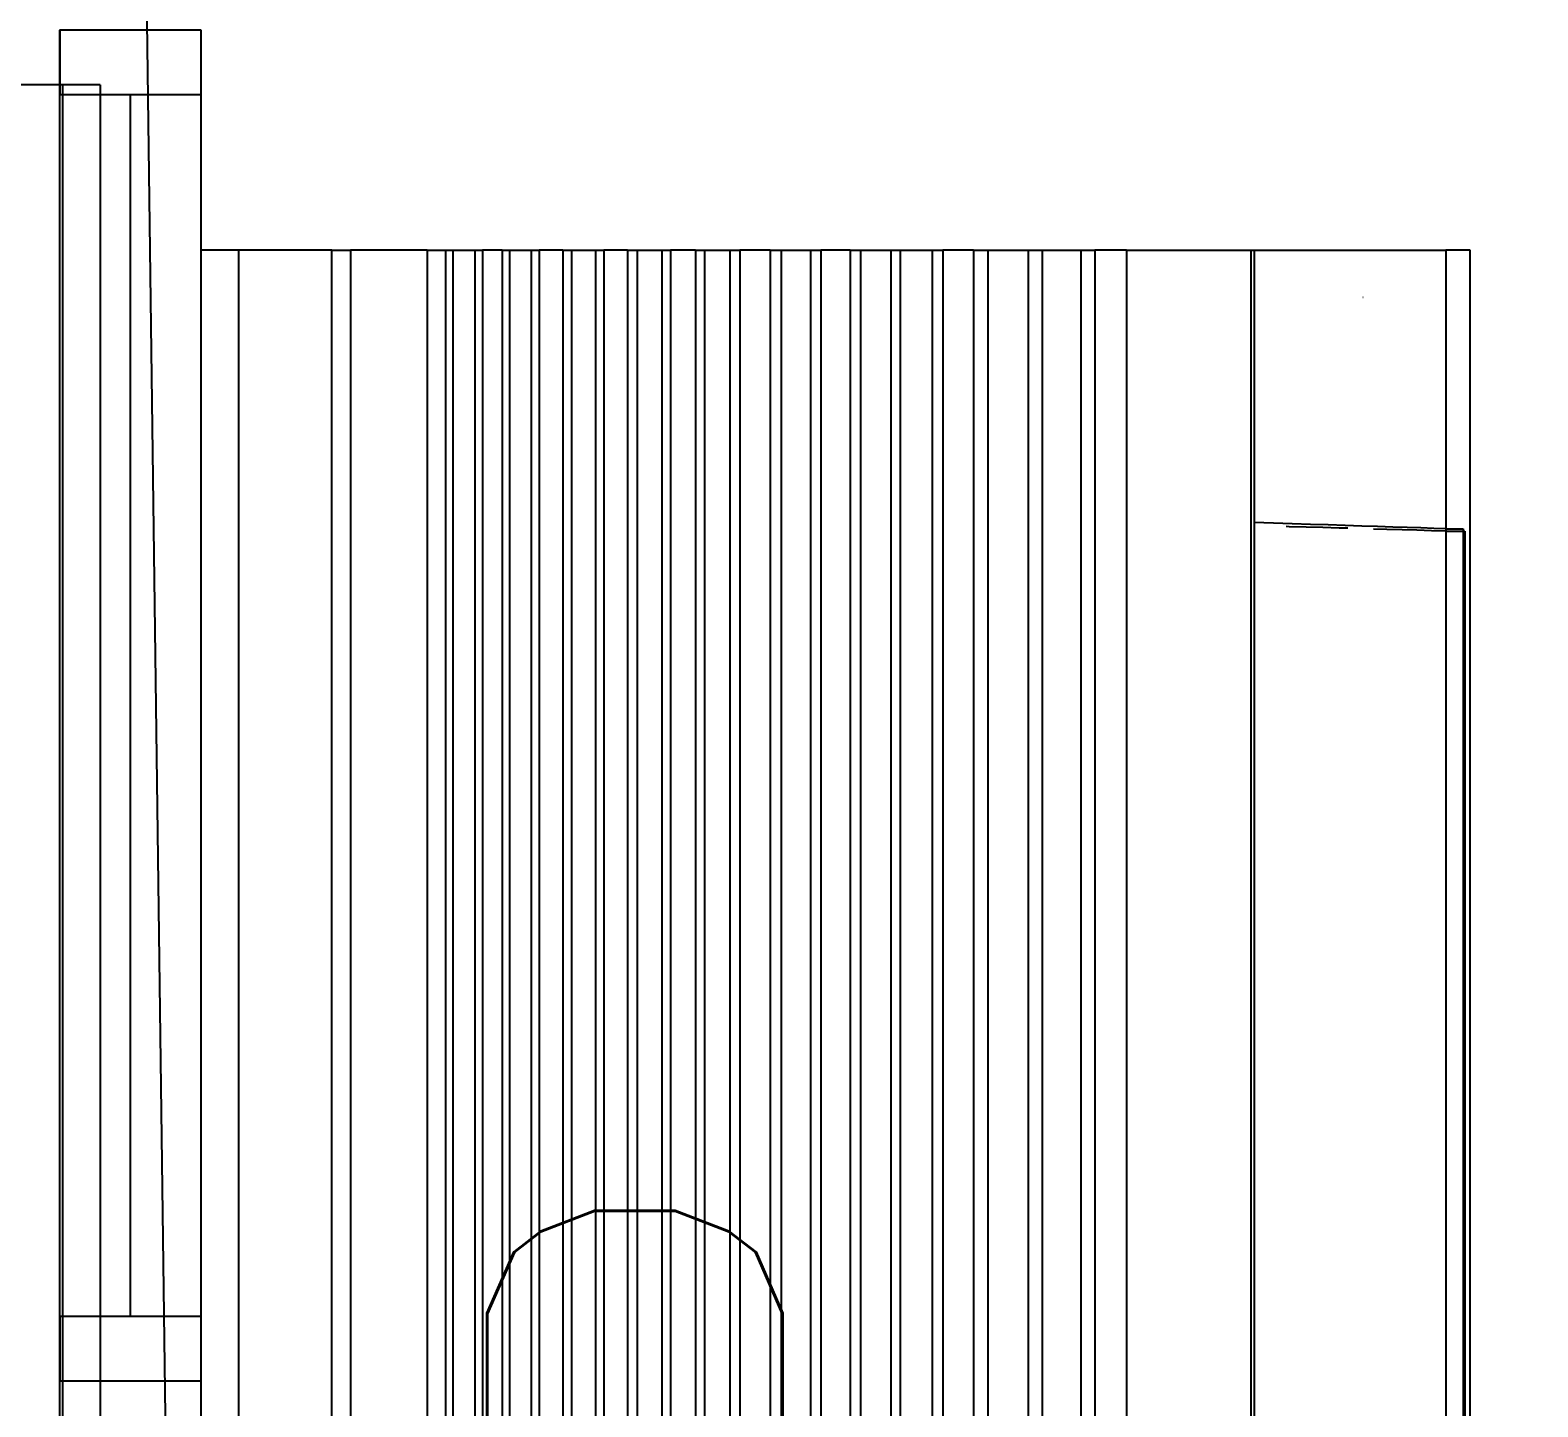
# Model space of a CAD drawing. Header units: inches. Extents: x -86408137 to 595769, y 1041006 to 3160331.
# Drawn here: x 398240 to 399411, y 1087344 to 1088414 of the extents above; entities that cross this region are included whole.
import ezdxf

# ---------------------------------------------------------------- set-up
doc = ezdxf.new("R2010")
doc.units = ezdxf.units.IN
doc.header["$MEASUREMENT"] = 0
for name, color, linetype in [('Edges', 7, 'Continuous'), ('partition', 8, 'Continuous'), ('ventilation', 4, 'Continuous'), ('WIN', 9, 'Continuous')]:
    doc.layers.add(name, color=color, linetype=linetype)
doc.styles.add('LAILA', font='romans.shx', dxfattribs={"width": 0.85, "height": 350})

# ---------------------------------------------------------------- blocks, each defined once
blk = doc.blocks.new('air con')
at = {"layer": 'Edges'}
for p, q in [((71.402, 41.898), (152.402, 41.898)), ((71.402, 41.898), (71.402, 41.095)), ((152.402, 41.095), (152.402, 41.898)), ((71.402, 41.095), (152.402, 41.095)), ((71.402, 41.095), (71.402, 39.122)), ((152.402, 39.122), (152.402, 41.095)), ((71.402, 39.122), (152.402, 39.122)), ((152.402, 39.122), (152.402, 38.724)), ((152.402, 38.724), (71.402, 38.724)), ((152.402, 37.092), (152.402, 38.724)), ((152.402, 37.092), (71.402, 37.092)), ((152.402, 37.092), (152.402, 36.701)), ((152.402, 36.701), (71.402, 36.701)), ((152.402, 36.701), (152.402, 36.542)), ((152.402, 36.542), (71.402, 36.542)), ((152.402, 36.542), (152.402, 36.078)), ((152.402, 36.078), (71.402, 36.078)), ((152.402, 36.078), (152.402, 35.914)), ((152.402, 35.914), (71.402, 35.914)), ((152.402, 35.493), (152.402, 35.914)), ((152.402, 35.493), (71.402, 35.493)), ((152.402, 35.34), (71.402, 35.34)), ((152.402, 35.493), (152.402, 35.34)), ((152.402, 35.34), (152.402, 34.877)), ((152.402, 34.877), (71.402, 34.877)), ((152.402, 34.709), (71.402, 34.709)), ((152.402, 34.877), (152.402, 34.709)), ((152.402, 34.207), (152.402, 34.709)), ((152.402, 34.207), (71.402, 34.207)), ((152.402, 34.022), (71.402, 34.022)), ((152.402, 34.207), (152.402, 34.022)), ((152.402, 34.022), (152.402, 33.51)), ((152.402, 33.51), (71.402, 33.51)), ((152.402, 33.51), (152.402, 33.335)), ((152.402, 33.335), (71.402, 33.335)), ((152.402, 32.826), (152.402, 33.335)), ((152.402, 32.826), (71.402, 32.826)), ((152.402, 32.826), (152.402, 32.625)), ((152.402, 32.625), (71.402, 32.625)), ((152.402, 32.625), (152.402, 32.098)), ((152.402, 32.098), (71.402, 32.098)), ((152.402, 32.098), (152.402, 31.911)), ((152.402, 31.911), (71.402, 31.911)), ((152.402, 31.378), (152.402, 31.911)), ((152.402, 31.378), (71.402, 31.378)), ((152.402, 31.189), (71.402, 31.189)), ((152.402, 31.378), (152.402, 31.189)), ((152.402, 31.189), (152.402, 30.654)), ((152.402, 30.654), (71.402, 30.654)), ((152.402, 30.654), (152.402, 30.439)), ((152.402, 30.439), (71.402, 30.439)), ((152.402, 29.791), (152.402, 30.439)), ((152.402, 29.791), (71.402, 29.791)), ((152.402, 29.562), (71.402, 29.562)), ((152.402, 29.791), (152.402, 29.562)), ((152.402, 29.562), (152.402, 28.935)), ((152.402, 28.935), (71.402, 28.935)), ((152.402, 28.935), (152.402, 28.714)), ((152.402, 28.714), (71.402, 28.714)), ((152.402, 28.092), (152.402, 28.714)), ((152.402, 28.092), (71.402, 28.092)), ((152.402, 28.092), (152.402, 27.871)), ((152.402, 27.871), (71.402, 27.871)), ((152.402, 27.871), (152.402, 27.226)), ((152.402, 27.226), (71.402, 27.226)), ((152.402, 27.024), (71.402, 27.024)), ((152.402, 27.226), (152.402, 27.024)), ((152.402, 27.024), (152.402, 26.349)), ((152.402, 26.349), (71.402, 26.349)), ((152.402, 26.349), (152.402, 26.117)), ((152.402, 26.117), (71.402, 26.117)), ((152.402, 25.469), (152.402, 26.117)), ((152.402, 25.469), (71.402, 25.469)), ((152.402, 25.469), (152.402, 25.162)), ((152.402, 25.162), (71.402, 25.162)), ((152.402, 25.162), (152.402, 24.304)), ((152.402, 24.304), (71.402, 24.304)), ((152.402, 24.304), (152.402, 24.002)), ((152.402, 24.002), (71.402, 24.002)), ((152.402, 24.002), (152.402, 23.184)), ((152.402, 23.184), (71.402, 23.184)), ((152.402, 23.184), (152.402, 22.883)), ((152.402, 22.883), (71.402, 22.883)), ((152.402, 22.213), (152.402, 22.883)), ((152.402, 22.213), (71.402, 22.213)), ((152.402, 22.213), (152.402, 19.568)), ((152.402, 19.568), (71.402, 19.568)), ((152.402, 19.493), (71.402, 19.493)), ((146.588, 19.085), (146.601, 19.493)), ((152.402, 19.568), (152.402, 19.493)), ((152.402, 19.493), (152.402, 15.42)), ((146.575, 18.687), (146.588, 19.085)), ((146.504, 18.391), (146.514, 18.752)), ((146.514, 18.752), (146.516, 18.813)), ((146.562, 18.299), (146.575, 18.687)), ((146.494, 18.035), (146.504, 18.391)), ((146.55, 17.923), (146.562, 18.299)), ((146.484, 17.685), (146.494, 18.035)), ((146.479, 17.503), (146.484, 17.685)), ((146.538, 17.558), (146.55, 17.923)), ((146.527, 17.206), (146.538, 17.558)), ((146.516, 16.869), (146.527, 17.206)), ((151.402, 17.184), (151.402, 17.175)), ((146.456, 16.673), (146.464, 16.956)), ((146.505, 16.546), (146.516, 16.869)), ((146.447, 16.349), (146.456, 16.673)), ((146.495, 16.239), (146.505, 16.546)), ((146.438, 16.032), (146.447, 16.349)), ((146.486, 15.948), (146.495, 16.239)), ((146.421, 15.42), (146.429, 15.722)), ((146.429, 15.722), (146.438, 16.032)), ((146.477, 15.675), (146.486, 15.948)), ((146.421, 15.42), (76.921, 15.42)), ((146.468, 15.42), (146.421, 15.42)), ((146.421, 15.42), (146.421, 15.051)), ((146.468, 15.42), (146.477, 15.675)), ((152.402, 15.42), (146.468, 15.42)), ((146.468, 15.42), (146.468, 15.051)), ((152.402, 14.898), (152.402, 15.42)), ((71.402, 14.898), (152.402, 14.898)), ((146.421, 15.051), (76.921, 15.051)), ((146.421, 15.012), (76.921, 15.012)), ((146.468, 15.051), (146.421, 15.051)), ((146.421, 15.051), (146.421, 15.012))]:
    blk.add_line(p, q, dxfattribs=at)
blk = doc.blocks.new('1.5HP AIR CONDITION')
at = {"xscale": 36.51607049631966, "yscale": 36.51607049631966, "zscale": 36.51607049631966}
blk.add_blockref('air con', (-4086.2, -544), dxfattribs=at)
at = {"insert": (-704.8, 763.8), "char_height": 438.25, "width": 4290.862, "attachment_point": 1, "style": 'LAILA'}
blk.add_mtext('1.5HP', dxfattribs=at)
blk = doc.blocks.new('2.0 HP AIR CONDITION')
at = {"xscale": 36.51607049631966, "yscale": 36.51607049631966, "zscale": 36.51607049631966}
blk.add_blockref('air con', (-4183.5, -544), dxfattribs=at)

msp = doc.modelspace()

# ---------------------------------------------------------------- linework, layer by layer
at = {"layer": 'partition'}
for p, q in [((398372.7, 1088414.1), (398262.7, 1088414.1)), ((398262.7, 1086259.1), (398262.7, 1087364.1)), ((398262.7, 1087364.1), (398372.7, 1087364.1)), ((398372.7, 1086259.1), (398372.7, 1087364.1))]:
    msp.add_line(p, q, dxfattribs=at)
at = {"layer": 'ventilation'}
msp.add_lwpolyline([(397117.7, 1074477.4), (397117.7, 1074644.1), (400222.7, 1074644.1), (400222.7, 1077644.1), (400297.7, 1085209.1), (398372.7, 1085209.1), (398262.7, 1093624.1), (402352.7, 1093514.1), (402352.7, 1095301.2)], dxfattribs=at)
at = {"layer": 'WIN'}
for p, q in [((398262.7, 1087364.1), (398262.7, 1088414.1)), ((398372.7, 1087364.1), (398372.7, 1088414.1)), ((398317.7, 1087414.1), (398317.7, 1088364.1))]:
    msp.add_line(p, q, dxfattribs=at)
for points in [[(398372.7, 1088414.1), (398262.7, 1088414.1), (398262.7, 1088364.1), (398372.7, 1088364.1)], [(398372.7, 1087414.1), (398262.7, 1087414.1), (398262.7, 1087364.1), (398372.7, 1087364.1)]]:
    msp.add_lwpolyline(points, close=True, dxfattribs=at)

# ---------------------------------------------------------------- block references
for name, p, rotation in [('2.0 HP AIR CONDITION', (397308.3, 1086795.3), 270.0000000001314), ('1.5HP AIR CONDITION', (399358.6, 1086764.2), 90)]:
    msp.add_blockref(name, p, dxfattribs=dict(rotation=rotation))

doc.saveas('drawing.dxf')
